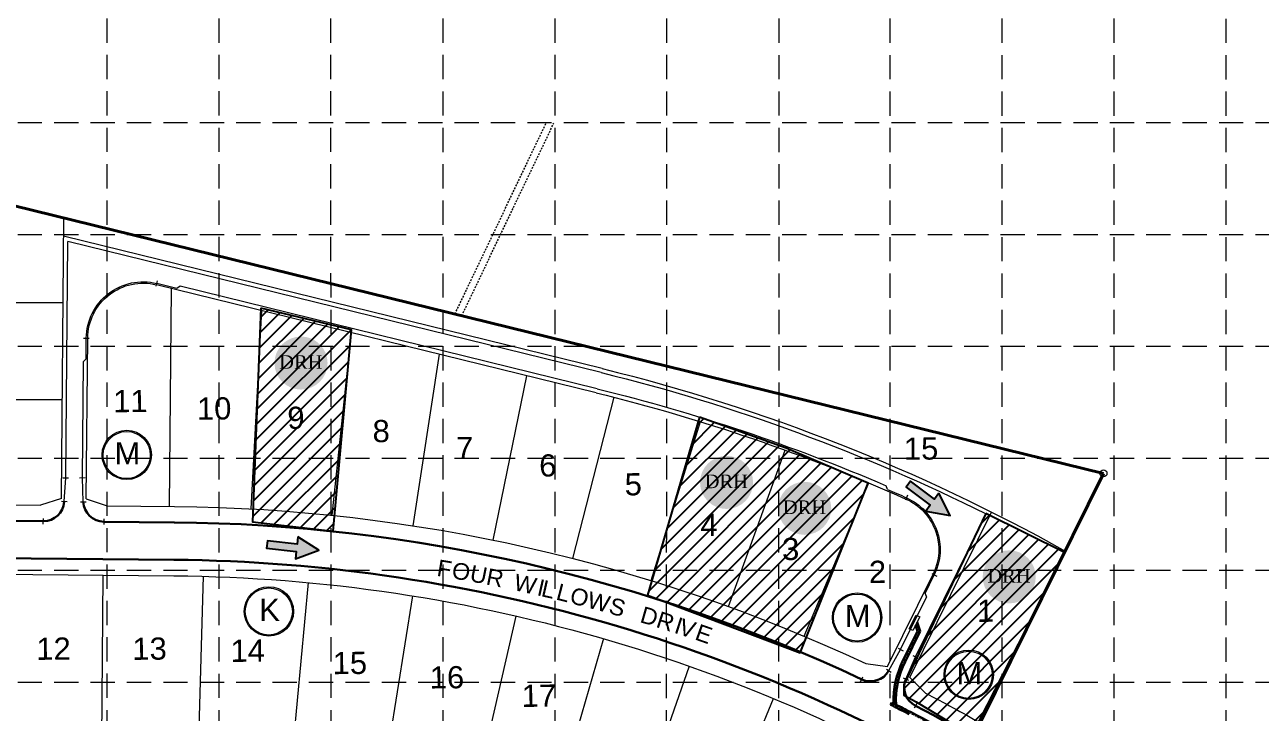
# Model space of a CAD drawing. Header units: inches. Extents: x 5975 to 9213, y 2836 to 8009.
# Drawn here: x 6487 to 7378, y 6934 to 7430 of the extents above; entities that cross this region are included whole.
import ezdxf
from ezdxf.enums import TextEntityAlignment as Align

# ---------------------------------------------------------------- set-up
doc = ezdxf.new("R2010")
doc.units = ezdxf.units.IN
doc.header["$MEASUREMENT"] = 0
for name, pattern in [('DASHED', [0.75, 0.5, -0.25]), ('DGN Style 2', [2.218866, 1.331319, -0.887546]), ('DGN Style 7', [4.437732, 1.996979, -0.887546, 0.66566, -0.887546]), ('HIDDEN', [0.375, 0.25, -0.125])]:
    doc.linetypes.add(name, pattern=pattern)
for name, color, linetype, lineweight in [('0572al - Level 1', 7, 'Continuous', 0), ('0572al - Level 21', 7, 'Continuous', 0), ('0572al - Level 22', 7, 'Continuous', 0), ('0572al - Level 7', 7, 'Continuous', 0), ('BLOCKS', 7, 'Continuous', 0), ('Level 11', 7, 'Continuous', 0), ('Level 14', 7, 'Continuous', 0), ('Level 3', 7, 'Continuous', 0), ('Level 47', 7, 'Continuous', 0), ('LOGO', 7, 'Continuous', 0), ('STORM', 5, 'Continuous', 0)]:
    doc.layers.add(name, color=color, linetype=linetype, lineweight=lineweight)
for name, color, linetype in [('ARROWS', 252, 'Continuous'), ('BASE', 7, 'Continuous'), ('EROSION BLANKETS', 84, 'Continuous'), ('GRID', 254, 'DASHED'), ('SODDED LOT', 2, 'Continuous')]:
    doc.layers.add(name, color=color, linetype=linetype)
doc.styles.add('DRHorton', font='dutcheb.ttf')
doc.styles.get("Standard").update_dxf_attribs({"font": 'ARIAL.TTF'})

# ---------------------------------------------------------------- blocks, each defined once
blk = doc.blocks.new('DRHorton')
h = blk.add_hatch(color=1)
h.paths.add_polyline_path([(78.7, 25.78, 1), (40.43, 25.78, 1)])
h.paths.add_polyline_path([(42.33, 17.91), (76.5, 17.91), (76.5, 34.87), (42.33, 34.87)], flags=24)
at = {"layer": 'BASE', "color": 176, "style": 'DRHorton'}
blk.add_text('DRH', height=9.814, dxfattribs=at).set_placement((59.39, 21.64), align=Align.CENTER)
blk = doc.blocks.new('A$C609B4A51')
at = {"layer": 'Level 47', "color": 7, "linetype": 'Continuous', "lineweight": 30}
for s, rotation, p in [('W', 347.20877, (8.89, 41.14)), ('I', 347.20877, (20.27, 38.56)), ('L', 347.20877, (25.57, 37.36)), ('L', 345.57034, (36.24, 34.88)), ('O', 345.57034, (47.86, 31.89)), ('W', 345.57034, (61.67, 28.33)), ('S', 343.93191, (74.96, 24.66)), ('D', 343.93191, (98.02, 18.02)), ('R', 342.29348, (109.55, 14.38)), ('I', 342.29348, (119.04, 11.35)), ('V', 342.29348, (125.3, 9.35)), ('E', 340.65505, (137.03, 5.42))]:
    blk.add_text(s, height=12, rotation=rotation, dxfattribs=at).set_placement(p, align=Align.CENTER)
blk = doc.blocks.new('A$C640B5AFC')
at = {"layer": 'Level 47', "color": 7, "linetype": 'Continuous', "lineweight": 30}
for s, rotation, p in [('F', 350.48563, (5.9, 11.4)), ('O', 350.48563, (18.01, 9.37)), ('U', 348.8472, (30.47, 7.18)), ('R', 348.8472, (42.25, 4.86))]:
    blk.add_text(s, height=12, rotation=rotation, dxfattribs=at).set_placement(p, align=Align.CENTER)
blk = doc.blocks.new('arrow')
blk.add_lwpolyline([(-67, -25.4), (-59.3, -25.4), (-59.6, -56.1), (-51.9, -56.2), (-51.6, -25.5), (-44, -25.5), (-55.3, -2.4), (-67, -25.4)], close=True)
at = {"color": 254}
for points in [[(-44, -25.5), (-67, -25.4), (-55.3, -2.4), (-67, -25.4)], [(-59.6, -56.1), (-51.9, -56.2), (-59.3, -25.4), (-51.6, -25.5)]]:
    blk.add_solid(points, dxfattribs=at)

msp = doc.modelspace()

# ---------------------------------------------------------------- hatches: boundary and pattern name
at = {"layer": 'SODDED LOT'}
h = msp.add_hatch(dxfattribs=at)
h.set_pattern_fill('ANSI31', color=256, scale=60, style=0)
h.paths.add_polyline_path([(7351.01, 5804.8), (7407.43, 5803.41), (7469.69, 5803.96), (7467.74, 5670.6), (7382.98, 5670.32), (7345.18, 5671.16)])
h.paths.add_polyline_path([(7400.62, 5966.19), (7520.73, 5964.5), (7519.61, 5830.4), (7399.21, 5831.25)])
h.paths.add_polyline_path([(7405.78, 6113), (7526.59, 6111.38), (7524.17, 5978.09), (7406.18, 5978.49), (7405.78, 6111.38)])
h.paths.add_polyline_path([(7507.01, 6746.99), (7630.07, 6747.51), (7631.11, 6874.69), (7507.01, 6874.69)])
h.paths.add_polyline_path([(7507.53, 6684.07), (7628.43, 6683.46), (7628.51, 6649.29), (7618.65, 6630.08), (7607.22, 6620.74), (7590.09, 6616.07), (7524.66, 6615.03), (7513.24, 6616.59), (7508.05, 6622.82), (7508.05, 6628.53)])
h.paths.add_polyline_path([(7486.51, 6405.99), (7512.73, 6284.4), (7603.96, 6289.11), (7625.98, 6307.98), (7628.6, 6325.8), (7630.7, 6360.39), (7517.97, 6426.96), (7506.96, 6412.28), (7493.85, 6408.09)])
h.paths.add_polyline_path([(7316.81, 6791.63), (7244.82, 6679.87), (7298.17, 6645.16), (7363.39, 6758.61)])
h.paths.add_polyline_path([(7090.29, 6927.15), (7032.12, 6805.45), (7083.1, 6779.07), (7147.87, 6895.38)])
h.paths.add_polyline_path([(7179.83, 7077.56), (7120.72, 6953.95), (7120.72, 6946.47), (7129.56, 6941.72), (7169.64, 6917.27), (7236.91, 7049.03)])
h.paths.add_polyline_path([(6973.21, 7146.91), (6935.84, 7018.55), (7045.9, 6977.12), (7094.82, 7099.37), (7035.71, 7124.5)])
h.paths.add_polyline_path([(6656.93, 7225.64), (6650.99, 7071.52), (6709.17, 7064.73), (6722.34, 7209.93)])
h.paths.add_polyline_path([(7291.62, 5043.7), (7267.69, 5045.25), (7233.72, 5083.44), (7229.48, 5188.01), (7225.23, 5201.12), (7256.11, 5201.12), (7270.39, 5195.72), (7276.56, 5187.23), (7281.58, 5172.57), (7281.2, 5106.98)])
h.paths.add_polyline_path([(8380.58, 5174.1), (8367.57, 5174.1), (8344.07, 5199.1), (8368.57, 5174.1), (8268.46, 5173.11), (8225.45, 5176.61), (8160.42, 5181.61), (8079.9, 5182.11), (7307.5, 5175.7), (7308.3, 5191.69), (7317.1, 5206.89), (7337.1, 5212.49), (7533.14, 5214.89), (7553.14, 5209.29), (7565.14, 5214.09), (7721.16, 5214.89), (7733.17, 5210.89), (7745.17, 5216.49), (8051.45, 5218.37), (8065.8, 5214.5), (8077.67, 5217.54), (8194.42, 5217.15), (8241.74, 5210.09), (8358.99, 5207.26), (8368.17, 5202.32), (8374.52, 5194.55), (8378.76, 5183.96)])
h.paths.add_polyline_path([(8704.79, 5136.17), (8691.79, 5133.64), (8753.34, 4894.96), (8772.65, 4849.2), (8813.78, 4777.7), (9048.19, 4361.94), (9072.43, 4375.67), (8939.12, 4584.85), (8791.14, 4879.37), (8747.51, 5047.36), (8711.16, 5128.12)])
h.paths.add_polyline_path([(8681.52, 5186.17), (8415.52, 5185), (8417.85, 5203.66), (8426.6, 5215.33), (8445.85, 5219.99), (8469.19, 5219.99), (8474.44, 5220.58), (8676.85, 5222.91)])
h.paths.add_polyline_path([(8413.35, 4565.98), (8280.46, 4491.51), (8281.98, 4449.25), (8282.28, 4441.35), (8285.63, 4434.36), (8293.84, 4431.32), (8314.21, 4430.71), (8347.06, 4434.05), (8381.72, 4441.65), (8415.78, 4453.81), (8447.71, 4468.4), (8453.19, 4473.27), (8455.92, 4478.43), (8455.92, 4486.64), (8454.71, 4494.24)])
h.paths.add_polyline_path([(7193.84, 4567.18), (7193.14, 4432.02), (7264.33, 4432.69), (7264.78, 4566.81)])
h.paths.add_polyline_path([(7387.96, 5013.68), (7387.48, 4885.26), (7390.38, 4884.78), (7393.04, 4881.88), (7448.68, 4881.39), (7449.65, 5014.17)])
h.paths.add_polyline_path([(7937.33, 4711.8), (7937.48, 4577.46), (8004.15, 4576.95), (8025.44, 4578.49), (8046.46, 4586.43), (8056.72, 4593.35), (8059.01, 4600.35), (8058.83, 4607.07), (8056.62, 4612.2), (8004.18, 4703.63), (7999.2, 4708.38), (7993.32, 4711.1), (7985.17, 4711.77), (7943.07, 4712)])
h.paths.add_polyline_path([(8015.77, 4750.82), (8064.6, 4866.71), (8098.83, 4868.07), (8104.76, 4866.25), (8126.21, 4865.79), (8140.36, 4860.77), (8149.94, 4853.02), (8155.42, 4844.35), (8158.61, 4832.03), (8161.35, 4819.71), (8164.09, 4819.26), (8173.68, 4785.04), (8042.69, 4711.59), (8042.24, 4719.34), (8039.04, 4729.84), (8031.74, 4739.87), (8019.87, 4748.54)])
h.paths.add_polyline_path([(8285.97, 4402.91), (8285.64, 4269.3), (8320.6, 4269.71), (8347.34, 4271.36), (8371.6, 4273.82), (8350.22, 4407.04), (8339.11, 4405.4), (8323.48, 4403.75), (8309.91, 4403.34), (8289.34, 4402.93)])
h.paths.add_polyline_path([(6997, 4412.5), (6873.98, 4344.71), (6871.32, 4343.51), (6871.8, 4331.43), (6873.25, 4329.98), (6874.7, 4313.81), (6877.36, 4297.87), (6884.6, 4287.25), (6897.65, 4277.59), (6912.38, 4274.69), (6930.5, 4273.97), (6931.95, 4271.79), (7003.68, 4271.79), (7025.42, 4391.8), (7016, 4394.94), (7006.58, 4401.46), (7001.51, 4406.77)])

# ---------------------------------------------------------------- linework, layer by layer
at = {"layer": '0572al - Level 1', "color": 7, "linetype": 'Continuous', "lineweight": 40}
msp.add_line((6399.78, 7318.94), (7264.62, 7106.45), dxfattribs=at)
at = {"layer": '0572al - Level 1', "color": 1, "linetype": 'Continuous', "lineweight": 40}
msp.add_line((7175.81, 6926.5), (7264.62, 7106.45), dxfattribs=at)
at = {"layer": '0572al - Level 21', "color": 7, "linetype": 'Continuous', "lineweight": 30}
msp.add_line((7176.92, 6928.74), (7263.51, 7104.21), dxfattribs=at)
at = {"layer": '0572al - Level 21', "color": 7, "linetype": 'Continuous', "lineweight": 30, "flags": 128}
for points in [[(6505.57, 7292.94), (6489.72, 7296.84)], [(6529.68, 7287.02), (6513.83, 7290.91)], [(6617.2, 7265.52), (6537.94, 7284.99)], [(6696.46, 7246.04), (6617.2, 7265.52)], [(6720.57, 7240.12), (6704.72, 7244.01)], [(6744.68, 7234.19), (6728.83, 7238.09)], [(6832.2, 7212.69), (6752.94, 7232.17)], [(6911.46, 7193.22), (6832.2, 7212.69)], [(6935.57, 7187.29), (6919.72, 7191.19)], [(6959.68, 7181.37), (6943.82, 7185.27)], [(7047.19, 7159.87), (6967.93, 7179.34)], [(7126.46, 7140.39), (7047.19, 7159.87)], [(7150.56, 7134.47), (7134.71, 7138.37)], [(7174.67, 7128.55), (7158.82, 7132.44)], [(7262.19, 7107.04), (7182.93, 7126.52)]]:
    msp.add_lwpolyline(points, dxfattribs=at)
at = {"layer": '0572al - Level 21', "color": 7, "linetype": 'Continuous', "lineweight": 0}
msp.add_circle((7264.62, 7106.45), 2.5, dxfattribs=at)
at = {"layer": '0572al - Level 22', "color": 7, "linetype": 'Continuous', "lineweight": 13}
for p, q in [((6516.27, 7103.27), (6517.77, 7273.62)), ((6902.48, 7179.1), (6517.77, 7273.62)), ((6596.5, 7239.86), (6581.94, 7243.44)), ((6598.92, 7241.32), (6596.5, 7239.86)), ((6899.61, 7167.45), (6598.92, 7241.32)), ((6531.02, 7188.98), (6531.15, 7203.98)), ((6528.27, 7103.17), (6529.01, 7187)), ((6529.01, 7187), (6531.02, 7188.98)), ((6515.26, 7086.03), (6516.27, 7103.27)), ((6528.98, 7085.91), (6528.27, 7103.17)), ((7108.83, 7094.88), (7107.84, 7097.5)), ((7129.04, 6974.08), (7179.93, 7077.21)), ((6401.39, 7072.78), (6500.15, 7071.91)), ((6543.83, 7071.53), (6594.61, 7071.08)), ((6401.96, 7045.77), (6594.37, 7044.08)), ((7135.99, 7019.8), (7142.63, 7033.26)), ((7118.28, 6979.39), (7136.9, 7017.13)), ((7135.99, 7019.8), (7136.9, 7017.13)), ((7109.78, 6964.15), (7118.28, 6979.39)), ((7122.1, 6958.07), (7129.04, 6974.08))]:
    msp.add_line(p, q, dxfattribs=at)
at = {"layer": '0572al - Level 22', "color": 7, "linetype": 'Continuous', "lineweight": 13, "extrusion": (0, 0, -1)}
for centre, radius, start, end in [((-6572.15, 7203.62), 41, 0.50301, 103.80392), ((-6584.18, 5883.63), 1334, 103.80392, 116.52509), ((-6584.18, 5883.63), 1322, 103.80392, 113.33497), ((-6584.18, 5883.63), 1320, 113.41964, 114.07178), ((-7105.86, 7051.4), 41, 114.07178, 206.26738), ((-6584.18, 5883.63), 1187.5, 90.50301, 115.22614), ((-6584.18, 5883.63), 1160.5, 90.50301, 122.52929), ((-7135.87, 6952.11), 15, 297.30863, 23.40769), ((-6584.18, 5883.63), 1187.5, 117.30863, 122.95631)]:
    msp.add_arc(centre, radius, start, end, dxfattribs=at)
at = {"layer": '0572al - Level 22', "color": 7, "linetype": 'Continuous', "lineweight": 13}
for centre, start, end in [((6500.28, 7086.91), 269.49699, 356.64169), ((6543.97, 7086.53), 182.35229, 269.49699), ((7096.68, 6971.45), 244.77386, 330.87292)]:
    msp.add_arc(centre, 15, start, end, dxfattribs=at)
at = {"layer": '0572al - Level 7', "color": 7, "linetype": 'DGN Style 2', "lineweight": 0}
for p, q in [((6796.95, 7221.35), (6862.74, 7359.1)), ((6801.91, 7220.13), (6868.26, 7359.05))]:
    msp.add_line(p, q, dxfattribs=at)
at = {"layer": 'BLOCKS'}
for centre, radius in [((6560.32, 7119.74), 17.8), ((6560.26, 7119.66), 16.97), ((6662.8, 7006.91), 17.8), ((6662.74, 7006.83), 16.97), ((7086.96, 7002.47), 17.8), ((7086.9, 7002.4), 16.97), ((7167.46, 6961.2), 17.8), ((7167.4, 6961.13), 16.97)]:
    msp.add_circle(centre, radius, dxfattribs=at)
at = {"layer": 'GRID', "color": 252, "linetype": 'HIDDEN', "lineweight": 0, "ltscale": 70}
for p, q in [((6545.97, 3243.23), (6546.23, 7921.51)), ((6627.29, 3243.21), (6626.86, 7921.22)), ((6708.29, 3243.2), (6707.46, 7921.29)), ((6788.36, 3243.19), (6788.38, 7921.24)), ((6869.29, 3243.17), (6869.2, 7921.22)), ((6949.5, 3243.16), (6949.66, 7921.21)), ((7030.23, 3243.15), (7030.72, 7921.1)), ((7110.91, 3243.14), (7110.91, 7924.45)), ((7191.62, 3243.12), (7191.62, 7924.45)), ((7272.33, 3243.11), (7272.33, 7924.45)), ((7353.04, 3243.1), (7353.04, 7924.45)), ((6061.68, 7359.48), (9128.65, 7359.48)), ((6061.68, 7278.77), (9128.65, 7278.77)), ((6061.68, 7198.06), (9128.65, 7198.06)), ((6061.68, 7117.35), (9128.65, 7117.35)), ((6061.68, 7036.64), (9128.65, 7036.64)), ((6061.68, 6955.93), (9128.65, 6955.93))]:
    msp.add_line(p, q, dxfattribs=at)
at = {"layer": 'Level 14', "color": 7, "linetype": 'Continuous', "lineweight": 13}
for p, q in [((6516.27, 7103.27), (6517.77, 7273.62)), ((6902.48, 7179.1), (6517.77, 7273.62)), ((6596.5, 7239.86), (6581.94, 7243.44)), ((6598.92, 7241.32), (6596.5, 7239.86)), ((6899.61, 7167.45), (6598.92, 7241.32)), ((6531.02, 7188.98), (6531.15, 7203.98)), ((6528.27, 7103.17), (6529.01, 7187)), ((6529.01, 7187), (6531.02, 7188.98)), ((6515.26, 7086.03), (6516.27, 7103.27)), ((6528.98, 7085.91), (6528.27, 7103.17)), ((7108.83, 7094.88), (7107.84, 7097.5)), ((7129.04, 6974.08), (7179.93, 7077.21)), ((7135.99, 7019.8), (7142.63, 7033.26)), ((7118.28, 6979.39), (7136.9, 7017.13)), ((7135.99, 7019.8), (7136.9, 7017.13)), ((7109.78, 6964.15), (7118.28, 6979.39)), ((7122.1, 6958.07), (7129.04, 6974.08))]:
    msp.add_line(p, q, dxfattribs=at)
at = {"layer": 'Level 14', "color": 7, "linetype": 'Continuous', "lineweight": 0}
for p, q in [((6581.46, 7241.5), (6582.41, 7245.38)), ((6529.15, 7204), (6533.15, 7203.97)), ((6514.27, 7103.29), (6518.27, 7103.25)), ((6530.27, 7103.25), (6526.27, 7103.08)), ((6517.25, 7085.92), (6513.26, 7086.15)), ((6526.98, 7085.83), (6530.98, 7085.99)), ((7123.4, 7090.66), (7121.77, 7087.01)), ((6500.13, 7069.91), (6500.17, 7073.91)), ((6543.85, 7073.53), (6543.82, 7069.53)), ((7140.84, 7034.14), (7144.42, 7032.37)), ((7116.48, 6980.28), (7120.07, 6978.51)), ((7127.25, 6974.97), (7130.83, 6973.2)), ((7089.43, 6956.07), (7091.14, 6959.69)), ((7108.04, 6965.12), (7111.53, 6963.17)), ((7120.27, 6958.86), (7123.94, 6957.27)), ((7129.91, 6940.56), (7128.07, 6937))]:
    msp.add_line(p, q, dxfattribs=at)
at = {"layer": 'Level 14', "color": 7, "linetype": 'Continuous', "lineweight": 30}
for p, q in [((6401.39, 7072.78), (6500.15, 7071.91)), ((6543.83, 7071.53), (6594.61, 7071.08)), ((6401.96, 7045.77), (6594.37, 7044.08))]:
    msp.add_line(p, q, dxfattribs=at)
at = {"layer": 'Level 14', "color": 7, "linetype": 'Continuous', "lineweight": 13, "extrusion": (0, 0, -1)}
for centre, radius, start, end in [((-6572.15, 7203.62), 41, 0.50301, 103.80392), ((-6584.18, 5883.63), 1334, 103.80392, 116.52509), ((-6584.18, 5883.63), 1322, 103.80392, 113.33497), ((-6584.18, 5883.63), 1320, 113.41964, 114.07178), ((-7105.86, 7051.4), 41, 114.07178, 206.26738)]:
    msp.add_arc(centre, radius, start, end, dxfattribs=at)
at = {"layer": 'Level 14', "color": 7, "linetype": 'Continuous', "lineweight": 30}
for centre, start, end in [((6500.28, 7086.91), 269.49699, 356.64169), ((6543.97, 7086.53), 182.35229, 269.49699), ((7096.68, 6971.45), 244.77386, 330.87292)]:
    msp.add_arc(centre, 15, start, end, dxfattribs=at)
at = {"layer": 'Level 14', "color": 7, "linetype": 'Continuous', "lineweight": 30, "extrusion": (0, 0, -1)}
for centre, radius, start, end in [((-6584.18, 5883.63), 1187.5, 90.50301, 115.22614), ((-6584.18, 5883.63), 1160.5, 90.50301, 122.52929), ((-7135.87, 6952.11), 15, 297.30863, 23.40769), ((-6584.18, 5883.63), 1187.5, 117.30863, 122.95631)]:
    msp.add_arc(centre, radius, start, end, dxfattribs=at)
at = {"layer": 'Level 3', "color": 7, "linetype": 'Continuous', "lineweight": 0}
for p, q in [((6513.14, 7088.3), (6514.91, 7290.65)), ((6903.19, 7182.01), (6514.8, 7277.44)), ((6898.9, 7164.53), (6581.7, 7242.47)), ((6591.09, 7082.61), (6592.47, 7239.82)), ((6392.61, 7229.35), (6514.38, 7229.76)), ((6649.92, 7080.82), (6657.77, 7223.78)), ((6531.14, 7088.14), (6532.15, 7203.97)), ((6708.51, 7076.17), (6722.25, 7207.94)), ((6766.79, 7068.64), (6785.85, 7192.31)), ((6824.64, 7058.27), (6848.91, 7176.82)), ((6392.84, 7159.35), (6513.77, 7159.75)), ((6881.91, 7045.08), (6911.71, 7161.32)), ((6938.46, 7029.09), (6973.92, 7143.73)), ((6994.16, 7010.36), (7035.2, 7123.12)), ((7048.88, 6988.91), (7095.39, 7099.54)), ((6403.09, 7084.26), (6498.09, 7083.43)), ((6513.14, 7088.3), (6498.09, 7083.43)), ((6531.14, 7088.14), (6546.09, 7083.01)), ((6546.09, 7083.01), (6594.71, 7082.58)), ((7125.08, 6959.29), (7183.94, 7078.56)), ((6403.26, 7034.26), (6594.27, 7032.58)), ((6542.29, 6913.04), (6543.34, 7033.03)), ((6615.32, 7032.21), (6612.06, 6912.25)), ((7108.94, 6967.25), (7141.73, 7033.7)), ((6691.11, 7027.64), (6679.95, 6908.16)), ((6766.44, 7018.08), (6747.41, 6899.6)), ((6840.98, 7003.56), (6814.16, 6886.6)), ((6903.99, 6987.23), (6870.59, 6871.97)), ((7093.19, 6969.22), (7108.94, 6967.25)), ((6965.97, 6967.35), (6926.09, 6854.16)), ((7125.08, 6959.29), (7136.23, 6947.98)), ((6980.5, 6833.25), (7026.72, 6943.99))]:
    msp.add_line(p, q, dxfattribs=at)
at = {"layer": 'Level 3', "color": 7, "linetype": 'Continuous', "lineweight": 0, "extrusion": (0, 0, -1)}
for centre, radius, start, end in [((-6572.15, 7203.62), 40, 0.50301, 103.80392), ((-6584.18, 5883.63), 1337, 103.80392, 119.22562), ((-6584.18, 5883.63), 1319, 103.80392, 114.07178), ((-7105.86, 7051.4), 40, 114.07178, 206.26738), ((-6584.18, 5883.63), 1199, 90.50301, 115.12044), ((-6584.18, 5883.63), 1149, 90.50301, 122.45765), ((-6584.18, 5883.63), 1199, 117.41433, 119.56646)]:
    msp.add_arc(centre, radius, start, end, dxfattribs=at)
at = {"layer": 'SODDED LOT'}
for points in [[(6656.93, 7225.64), (6650.99, 7071.52), (6709.17, 7064.73), (6722.34, 7209.93)], [(6973.21, 7146.91), (6935.84, 7018.55), (7045.9, 6977.12), (7094.82, 7099.37), (7035.71, 7124.5)], [(7179.83, 7077.56), (7120.72, 6953.95), (7120.72, 6946.47), (7129.56, 6941.72), (7169.64, 6917.27), (7236.91, 7049.03)]]:
    msp.add_lwpolyline(points, close=True, dxfattribs=at)
at = {"layer": 'STORM', "color": 170, "linetype": 'Continuous', "lineweight": 30}
for p, q in [((7130.56, 6992.7), (7129.14, 6996.88)), ((7132.45, 6992.57), (7130.23, 6999.1)), ((7120.03, 6971.36), (7130.56, 6992.7)), ((7121.6, 6970.59), (7132.45, 6992.57)), ((7111.13, 6939.58), (7111.91, 6941.14))]:
    msp.add_line(p, q, dxfattribs=at)
at = {"layer": 'STORM', "color": 5, "linetype": 'Continuous', "lineweight": 0, "flags": 128}
msp.add_lwpolyline([(7124.56, 6994.39), (7129.43, 7004.25), (7132.12, 7002.92), (7127.25, 6993.06)], close=True, dxfattribs=at)
at = {"layer": 'STORM', "color": 5, "linetype": 'DGN Style 7', "lineweight": 0, "flags": 128}
msp.add_lwpolyline([(7085.64, 6582.26, -0.131653), (7096.01, 6614.27), (7096.01, 6614.27), (7161.18, 6714.78), (7216.53, 6800.15, 0.275455), (7219.03, 6866.67), (7216.67, 6870.99), (7216.67, 6870.99, 0.013209), (7214.95, 6873.96), (7214.92, 6874.01, 0.082721), (7200.85, 6890.09, 0.03632), (7193.14, 6895.52), (7193.14, 6895.52, 0.016535), (7124.94, 6933.55, 0.00255), (7114.2, 6939.02), (7114.18, 6938.98, -0.127742), (7120.81, 6970.98), (7131.5, 6992.64), (7129.69, 6997.99)], format="xyb", dxfattribs=at)
at = {"layer": 'STORM', "color": 170, "linetype": 'Continuous', "lineweight": 30, "extrusion": (0, 0, -1)}
for centre, radius, start, end in [((-7179.1, 6942.21), 65.88, 358.48638, 26.26738), ((-7179.1, 6942.21), 64.12, 357.64623, 26.26738), ((-6584.18, 5883.63), 1181.88, 116.52041, 116.6648), ((-6584.18, 5883.63), 1180.12, 116.52041, 116.6648)]:
    msp.add_arc(centre, radius, start, end, dxfattribs=at)
at = {"layer": 'STORM', "color": 5, "linetype": 'DGN Style 7', "lineweight": 0, "extrusion": (0, 0, -1)}
msp.add_arc((-6584.18, 5883.63), 1181, 116.52041, 116.6648, dxfattribs=at)
at = {"layer": 'STORM', "color": 170, "linetype": 'Continuous', "lineweight": 30}
for radius, start, end in [(1180.12, 62.7496, 63.33405), (1181.88, 62.7496, 63.33405), (1181.88, 58.96036, 62.7496)]:
    msp.add_arc((6584.18, 5883.63), radius, start, end, dxfattribs=at)

# ---------------------------------------------------------------- block references
at = {"layer": 'ARROWS', "zscale": 0.6999719999999999}
for p, xscale, yscale, rotation in [((7132.7, 7043.88), 0.6999720000004873, 0.6999720000008551, 233.8923280766709), ((6696.48, 7012.26), 0.6999720000004609, 0.6999720000011959, 264.0251691736019)]:
    msp.add_blockref('arrow', p, dxfattribs=dict(at, xscale=xscale, yscale=yscale, rotation=rotation))
at = {"layer": 'EROSION BLANKETS'}
for name, p in [('A$C640B5AFC', (6782.48, 7020.38)), ('A$C609B4A51', (6837.47, 6979.55))]:
    msp.add_blockref(name, p, dxfattribs=at)
at = {"layer": 'LOGO'}
for p in [(6626.4, 7160.21), (6933.26, 7074.12), (6989.6, 7055.44), (7137.08, 7005.99)]:
    msp.add_blockref('DRHorton', p, dxfattribs=at)

# ---------------------------------------------------------------- texts
at = {"layer": 'Level 11', "color": 7, "linetype": 'Continuous', "lineweight": 13}
for s, p in [('11', (6562.97, 7150.59)), ('10', (6623.4, 7145.22)), ('9', (6682.37, 7138.5)), ('8', (6743.85, 7128.93)), ('7', (6804.07, 7116.72)), ('15', (7133.16, 7116.32)), ('6', (6863.99, 7104.16)), ('5', (6925.61, 7090.58)), ('4', (6980.17, 7061.23)), ('3', (7039.11, 7043.94)), ('2', (7101.73, 7027.41)), ('1', (7179.65, 6999.34)), ('12', (6507.56, 6972.01)), ('13', (6576.83, 6972.01)), ('14', (6647.57, 6970.54)), ('15', (6721.25, 6961.69)), ('16', (6791.26, 6951.36)), ('17', (6857.57, 6938.09))]:
    msp.add_text(s, height=16, rotation=0.53528, dxfattribs=at).set_placement(p, align=Align.CENTER)
at = {"layer": 'Level 47', "color": 7, "linetype": 'Continuous', "lineweight": 0}
for s, p in [('M', (6560.78, 7112.87)), ('K', (6663.26, 7000.04)), ('M', (7087.42, 6995.61)), ('M', (7167.92, 6954.34))]:
    msp.add_text(s, height=16, rotation=0.16861, dxfattribs=at).set_placement(p, align=Align.CENTER)

doc.saveas('drawing.dxf')
